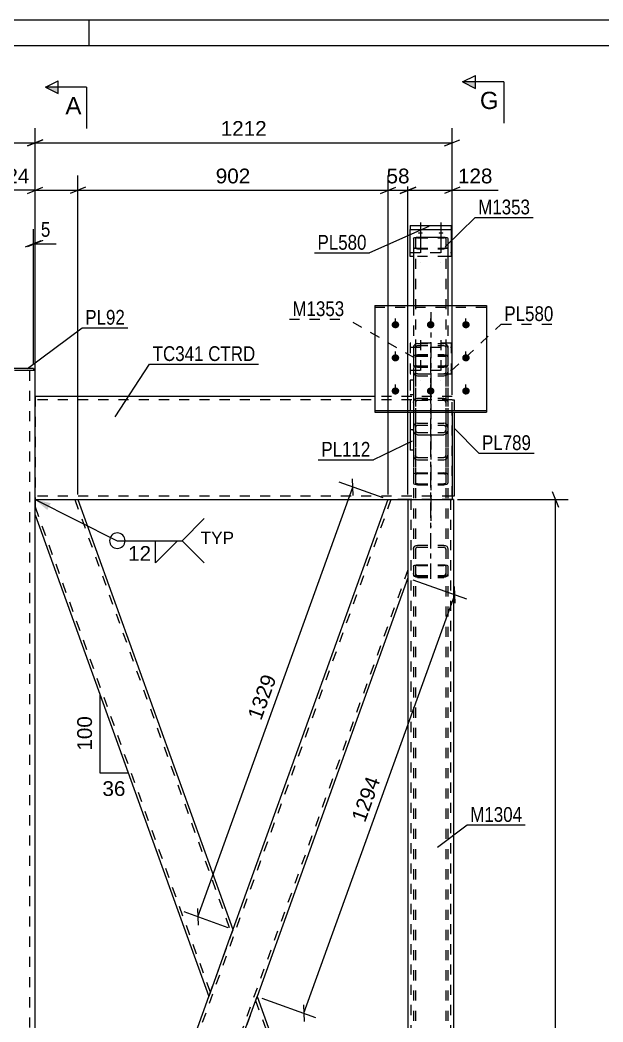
# Model space of a CAD drawing. Header units: millimetres. Extents: x -184 to 657, y -238 to 356.
# Drawn here: x 13.8 to 126.7, y 161.5 to 355.8 of the extents above; entities that cross this region are included whole.
import ezdxf

# ---------------------------------------------------------------- set-up
doc = ezdxf.new("R2010")
doc.units = ezdxf.units.MM
doc.linetypes.add('DXK_LINE_DOT2', pattern=[3.9198, 1.9599, -1.9599])
doc.linetypes.add('DXK_LINE_DOT3', pattern=[5.9187, 2.979, -0.9799, 0.9799, -0.9799])
doc.styles.add('Arial', font='ARIAL.TTF', dxfattribs={"height": 0.2})
doc.styles.add('Arial Narrow', font='ARIALN.TTF', dxfattribs={"height": 0.2})

# ---------------------------------------------------------------- blocks, each defined once
blk = doc.blocks.new('Unknown-284935071-1134')
at = {"color": 5, "linetype": 'Continuous'}
for p, q in [((657.12, 355.82), (-183.88, 355.82)), ((27.12, 350.82), (27.12, 355.82)), ((652.12, 350.82), (-178.88, 350.82))]:
    blk.add_line(p, q, dxfattribs=at)
blk = doc.blocks.new('Part-284935071-3625 - 3533')
at = {"color": 2, "linetype": 'Continuous'}
for p, q in [((82.5, 282.81), (16.67, 282.81)), ((97.5, 279.76), (97.5, 262.81)), ((16.67, 262.81), (97.5, 262.81))]:
    blk.add_line(p, q, dxfattribs=at)
at = {"color": 7, "linetype": 'DXK_LINE_DOT2'}
for p, q in [((16.67, 282.81), (16.67, 262.81)), ((97.5, 282.15), (16.67, 282.15)), ((97.5, 282.81), (82.5, 282.81)), ((97.5, 279.76), (97.5, 282.81)), ((97.5, 263.48), (16.67, 263.48)), ((97.5, 263.48), (97.5, 263.53))]:
    blk.add_line(p, q, dxfattribs=at)
blk = doc.blocks.new('Bolt-284935071-3690 - 3533')
at = {"linetype": 'Continuous'}
for points in [[(91.33, 314.69), (91.43, 314.68), (91.52, 314.67), (91.61, 314.66), (91.68, 314.63), (91.74, 314.61), (91.78, 314.58), (91.8, 314.54), (91.8, 314.51), (91.78, 314.48), (91.74, 314.45), (91.68, 314.42), (91.61, 314.4), (91.52, 314.38), (91.43, 314.37), (91.33, 314.37), (91.23, 314.37), (91.14, 314.38), (91.06, 314.4), (90.98, 314.42), (90.93, 314.45), (90.89, 314.48), (90.87, 314.51), (90.87, 314.54), (90.89, 314.58), (90.93, 314.61), (90.98, 314.63), (91.06, 314.66), (91.14, 314.67), (91.23, 314.68)], [(95.33, 314.69), (95.43, 314.68), (95.52, 314.67), (95.61, 314.66), (95.68, 314.63), (95.74, 314.61), (95.78, 314.58), (95.8, 314.54), (95.8, 314.51), (95.78, 314.48), (95.74, 314.45), (95.68, 314.42), (95.61, 314.4), (95.52, 314.38), (95.43, 314.37), (95.33, 314.37), (95.23, 314.37), (95.14, 314.38), (95.06, 314.4), (94.98, 314.42), (94.93, 314.45), (94.89, 314.48), (94.87, 314.51), (94.87, 314.54), (94.89, 314.58), (94.93, 314.61), (94.98, 314.63), (95.06, 314.66), (95.14, 314.67), (95.23, 314.68)]]:
    blk.add_hatch(color=1, dxfattribs=at).paths.add_polyline_path(points)
at = {"color": 1, "linetype": 'Continuous'}
for p, q in [((91.33, 316.53), (91.33, 312.58)), ((95.33, 316.53), (95.33, 312.58))]:
    blk.add_line(p, q, dxfattribs=at)
at = {"color": 1, "linetype": 'DXK_LINE_DOT2'}
for p, q in [((91.33, 312.65), (91.33, 308.71)), ((95.33, 312.65), (95.33, 308.71))]:
    blk.add_line(p, q, dxfattribs=at)
blk = doc.blocks.new('Part-284935071-3636 - 3533')
at = {"color": 7, "linetype": 'DXK_LINE_DOT2'}
for p, q in [((97.5, 263.48), (97.5, 282.15)), ((97.5, 282.15), (97.9, 282.15)), ((97.9, 282.15), (97.9, 279.76))]:
    blk.add_line(p, q, dxfattribs=at)
at = {"color": 2, "linetype": 'Continuous'}
for p, q in [((97.9, 279.76), (97.9, 263.48)), ((97.9, 263.48), (97.5, 263.48))]:
    blk.add_line(p, q, dxfattribs=at)
blk = doc.blocks.new('Part-284935071-3661 - 3533')
at = {"color": 2, "linetype": 'Continuous'}
for p, q in [((-16.33, 288.23), (-12.67, 288.23)), ((-16.33, 288.23), (-16.33, 287.83)), ((-16.33, 287.83), (-15.61, 287.83)), ((16.33, 288.23), (12.67, 288.23)), ((16.33, 287.83), (15.61, 287.83)), ((16.33, 288.23), (16.33, 287.83))]:
    blk.add_line(p, q, dxfattribs=at)
at = {"color": 7, "linetype": 'DXK_LINE_DOT2'}
for p, q in [((15.61, 287.83), (-15.61, 287.83)), ((12.67, 288.23), (-12.67, 288.23))]:
    blk.add_line(p, q, dxfattribs=at)
blk = doc.blocks.new('Part-284935071-3662 - 3533')
at = {"color": 7, "linetype": 'DXK_LINE_DOT2'}
for p, q in [((90.06, 277.13), (90, 276.8)), ((90, 276.8), (90, 248.47)), ((90.4, 276.8), (90.43, 276.96)), ((90.4, 276.8), (90.4, 248.47)), ((90.43, 276.96), (90.52, 277.1)), ((90.8, 277.65), (90.49, 277.59)), ((90.52, 277.1), (90.65, 277.19)), ((90.65, 277.19), (90.8, 277.23)), ((90.8, 277.65), (95.86, 277.65)), ((90.8, 277.23), (95.86, 277.23)), ((96.17, 277.59), (95.86, 277.65)), ((95.86, 277.23), (96.02, 277.19)), ((96.02, 277.19), (96.15, 277.1)), ((96.15, 277.1), (96.23, 276.96)), ((96.23, 276.96), (96.26, 276.8)), ((96.26, 276.8), (96.26, 248.47)), ((96.66, 276.8), (96.6, 277.13)), ((96.66, 276.8), (96.66, 248.47)), ((90, 271.41), (90.06, 271.08)), ((90.43, 271.25), (90.4, 271.41)), ((90.52, 271.11), (90.43, 271.25)), ((90.49, 270.62), (90.8, 270.56)), ((90.65, 271.01), (90.52, 271.11)), ((90.8, 270.98), (90.65, 271.01)), ((90.8, 270.98), (95.86, 270.98)), ((90.8, 270.56), (95.86, 270.56)), ((96.02, 271.01), (95.86, 270.98)), ((95.86, 270.56), (96.17, 270.62)), ((96.15, 271.11), (96.02, 271.01)), ((96.23, 271.25), (96.15, 271.11)), ((96.26, 271.41), (96.23, 271.25)), ((96.6, 271.08), (96.66, 271.41)), ((90, 253.23), (90.06, 253.52)), ((90.06, 253.52), (90.23, 253.76)), ((90.23, 253.76), (90.49, 253.93)), ((90.43, 253.38), (90.4, 253.23)), ((90.52, 253.5), (90.43, 253.38)), ((90.49, 253.93), (90.8, 253.98)), ((90.65, 253.58), (90.52, 253.5)), ((90.8, 253.61), (90.65, 253.58)), ((90.8, 253.98), (95.86, 253.98)), ((90.8, 253.61), (95.86, 253.61)), ((95.86, 253.98), (96.17, 253.93)), ((96.02, 253.58), (95.86, 253.61)), ((96.15, 253.5), (96.02, 253.58)), ((96.23, 253.38), (96.15, 253.5)), ((96.17, 253.93), (96.43, 253.76)), ((96.26, 253.23), (96.23, 253.38)), ((96.43, 253.76), (96.6, 253.52)), ((96.6, 253.52), (96.66, 253.23)), ((90.06, 248.18), (90, 248.47)), ((90.23, 247.94), (90.06, 248.18)), ((90.49, 247.78), (90.23, 247.94)), ((90.4, 248.47), (90.43, 248.33)), ((90.43, 248.33), (90.52, 248.21)), ((90.8, 247.72), (90.49, 247.78)), ((90.52, 248.21), (90.65, 248.12)), ((90.65, 248.12), (90.8, 248.1)), ((90.8, 248.1), (95.86, 248.1)), ((90.8, 247.72), (95.86, 247.72)), ((95.86, 248.1), (96.02, 248.12)), ((96.17, 247.78), (95.86, 247.72)), ((96.02, 248.12), (96.15, 248.21)), ((96.15, 248.21), (96.23, 248.33)), ((96.43, 247.94), (96.17, 247.78)), ((96.23, 248.33), (96.26, 248.47)), ((96.6, 248.18), (96.43, 247.94)), ((96.66, 248.47), (96.6, 248.18))]:
    blk.add_line(p, q, dxfattribs=at)
at = {"color": 7, "linetype": 'DXK_LINE_DOT3'}
blk.add_line((93.33, 247.43), (93.33, 277.52), dxfattribs=at)
at = {"color": 7, "linetype": 'DXK_LINE_DOT2'}
for centre, start, end in [((90.83, 276.83), 114.32, 159.2417), ((95.83, 276.83), 20.7583, 65.68), ((90.83, 271.38), 200.7583, 245.68), ((95.83, 271.38), 294.32, 339.2417)]:
    blk.add_arc(centre, 0.827, start, end, dxfattribs=at)
blk = doc.blocks.new('Bolt-284935071-3687 - 3533')
at = {"linetype": 'Continuous'}
for points in [[(86.5, 296.04), (86.35, 296.06), (86.2, 296.1), (86.07, 296.17), (85.95, 296.27), (85.86, 296.39), (85.8, 296.52), (85.77, 296.66), (85.77, 296.8), (85.8, 296.94), (85.86, 297.08), (85.95, 297.19), (86.07, 297.29), (86.2, 297.36), (86.35, 297.4), (86.5, 297.42), (86.65, 297.4), (86.8, 297.36), (86.93, 297.29), (87.04, 297.19), (87.13, 297.08), (87.2, 296.94), (87.23, 296.8), (87.23, 296.66), (87.2, 296.52), (87.13, 296.39), (87.04, 296.27), (86.93, 296.17), (86.8, 296.1), (86.65, 296.06)], [(93.33, 296.04), (93.18, 296.06), (93.03, 296.1), (92.9, 296.17), (92.79, 296.27), (92.7, 296.39), (92.63, 296.52), (92.6, 296.66), (92.6, 296.8), (92.63, 296.94), (92.7, 297.08), (92.79, 297.19), (92.9, 297.29), (93.03, 297.36), (93.18, 297.4), (93.33, 297.42), (93.48, 297.4), (93.63, 297.36), (93.76, 297.29), (93.88, 297.19), (93.97, 297.08), (94.03, 296.94), (94.06, 296.8), (94.06, 296.66), (94.03, 296.52), (93.97, 296.39), (93.88, 296.27), (93.76, 296.17), (93.63, 296.1), (93.48, 296.06)], [(100.16, 296.04), (100.01, 296.06), (99.87, 296.1), (99.73, 296.17), (99.62, 296.27), (99.53, 296.39), (99.47, 296.52), (99.44, 296.66), (99.44, 296.8), (99.47, 296.94), (99.53, 297.08), (99.62, 297.19), (99.73, 297.29), (99.87, 297.36), (100.01, 297.4), (100.16, 297.42), (100.32, 297.4), (100.46, 297.36), (100.6, 297.29), (100.71, 297.19), (100.8, 297.08), (100.86, 296.94), (100.89, 296.8), (100.89, 296.66), (100.86, 296.52), (100.8, 296.39), (100.71, 296.27), (100.6, 296.17), (100.46, 296.1), (100.32, 296.06)], [(86.5, 289.62), (86.35, 289.64), (86.2, 289.68), (86.07, 289.75), (85.95, 289.85), (85.86, 289.96), (85.8, 290.1), (85.77, 290.24), (85.77, 290.38), (85.8, 290.52), (85.86, 290.65), (85.95, 290.77), (86.07, 290.87), (86.2, 290.94), (86.35, 290.98), (86.5, 291), (86.65, 290.98), (86.8, 290.94), (86.93, 290.87), (87.04, 290.77), (87.13, 290.65), (87.2, 290.52), (87.23, 290.38), (87.23, 290.24), (87.2, 290.1), (87.13, 289.96), (87.04, 289.85), (86.93, 289.75), (86.8, 289.68), (86.65, 289.64)], [(100.16, 289.62), (100.01, 289.64), (99.87, 289.68), (99.73, 289.75), (99.62, 289.85), (99.53, 289.96), (99.47, 290.1), (99.44, 290.24), (99.44, 290.38), (99.47, 290.52), (99.53, 290.65), (99.62, 290.77), (99.73, 290.87), (99.87, 290.94), (100.01, 290.98), (100.16, 291), (100.32, 290.98), (100.46, 290.94), (100.6, 290.87), (100.71, 290.77), (100.8, 290.65), (100.86, 290.52), (100.89, 290.38), (100.89, 290.24), (100.86, 290.1), (100.8, 289.96), (100.71, 289.85), (100.6, 289.75), (100.46, 289.68), (100.32, 289.64)], [(86.5, 283.2), (86.35, 283.21), (86.2, 283.26), (86.07, 283.33), (85.95, 283.43), (85.86, 283.54), (85.8, 283.68), (85.77, 283.82), (85.77, 283.96), (85.8, 284.1), (85.86, 284.23), (85.95, 284.35), (86.07, 284.45), (86.2, 284.52), (86.35, 284.56), (86.5, 284.58), (86.65, 284.56), (86.8, 284.52), (86.93, 284.45), (87.04, 284.35), (87.13, 284.23), (87.2, 284.1), (87.23, 283.96), (87.23, 283.82), (87.2, 283.68), (87.13, 283.54), (87.04, 283.43), (86.93, 283.33), (86.8, 283.26), (86.65, 283.21)], [(93.33, 283.2), (93.18, 283.21), (93.03, 283.26), (92.9, 283.33), (92.79, 283.43), (92.7, 283.54), (92.63, 283.68), (92.6, 283.82), (92.6, 283.96), (92.63, 284.1), (92.7, 284.23), (92.79, 284.35), (92.9, 284.45), (93.03, 284.52), (93.18, 284.56), (93.33, 284.58), (93.48, 284.56), (93.63, 284.52), (93.76, 284.45), (93.88, 284.35), (93.97, 284.23), (94.03, 284.1), (94.06, 283.96), (94.06, 283.82), (94.03, 283.68), (93.97, 283.54), (93.88, 283.43), (93.76, 283.33), (93.63, 283.26), (93.48, 283.21)], [(100.16, 283.2), (100.01, 283.21), (99.87, 283.26), (99.73, 283.33), (99.62, 283.43), (99.53, 283.54), (99.47, 283.68), (99.44, 283.82), (99.44, 283.96), (99.47, 284.1), (99.53, 284.23), (99.62, 284.35), (99.73, 284.45), (99.87, 284.52), (100.01, 284.56), (100.16, 284.58), (100.32, 284.56), (100.46, 284.52), (100.6, 284.45), (100.71, 284.35), (100.8, 284.23), (100.86, 284.1), (100.89, 283.96), (100.89, 283.82), (100.86, 283.68), (100.8, 283.54), (100.71, 283.43), (100.6, 283.33), (100.46, 283.26), (100.32, 283.21)]]:
    blk.add_hatch(color=1, dxfattribs=at).paths.add_polyline_path(points)
at = {"color": 1, "linetype": 'Continuous'}
for p, q in [((86.5, 296.07), (86.5, 297.96)), ((93.33, 296.07), (93.33, 297.96)), ((100.16, 296.07), (100.16, 297.96)), ((86.5, 289.65), (86.5, 291.54)), ((100.16, 289.65), (100.16, 291.54)), ((86.5, 283.23), (86.5, 285.12)), ((93.33, 283.23), (93.33, 285.12)), ((100.16, 283.23), (100.16, 285.12))]:
    blk.add_line(p, q, dxfattribs=at)
blk = doc.blocks.new('Part-284935071-3696 - 3533')
at = {"color": 2, "linetype": 'Continuous'}
for p, q in [((15.61, 287.83), (12.67, 287.83)), ((16.67, 287.83), (16.33, 287.83)), ((16.67, 26.1), (16.67, 287.83))]:
    blk.add_line(p, q, dxfattribs=at)
at = {"color": 7, "linetype": 'DXK_LINE_DOT2'}
for p, q in [((16.33, 287.83), (15.35, 287.83)), ((15.6, 287.83), (15.6, 26.1))]:
    blk.add_line(p, q, dxfattribs=at)
blk = doc.blocks.new('Part-284935071-5508 - 3533')
at = {"color": 2, "linetype": 'Continuous'}
for p, q in [((55, 153.5), (59.68, 166.48)), ((59.68, 166.48), (88.93, 85.33)), ((55, 153.5), (83.35, 74.85)), ((88.93, 85.33), (88.93, 82.18)), ((88.93, 82.18), (88.93, 74.85))]:
    blk.add_line(p, q, dxfattribs=at)
at = {"color": 7, "linetype": 'DXK_LINE_DOT2'}
for p, q in [((59.39, 165.69), (88.93, 83.75)), ((55.28, 154.29), (55.3, 154.35)), ((55.28, 154.29), (85.62, 70.15)), ((88.93, 85.09), (88.93, 82.18)), ((83.35, 74.85), (85.05, 70.15)), ((88.93, 74.85), (88.93, 70.15)), ((88.93, 70.15), (85.05, 70.15))]:
    blk.add_line(p, q, dxfattribs=at)
blk = doc.blocks.new('Part-284935071-3726 - 3533')
at = {"color": 7, "linetype": 'DXK_LINE_DOT2'}
for p, q in [((85.62, 262.81), (16.67, 71.55)), ((88.93, 262.81), (85.05, 262.81)), ((88.93, 249.21), (24.38, 70.15)), ((55, 179.45), (50.32, 166.48)), ((59.68, 166.48), (55, 153.5)), ((16.67, 70.15), (16.67, 73.12)), ((16.73, 70.15), (16.67, 70.15)), ((16.67, 70.15), (24.95, 70.15))]:
    blk.add_line(p, q, dxfattribs=at)
at = {"color": 2, "linetype": 'Continuous'}
for p, q in [((85.05, 262.81), (55, 179.45)), ((88.93, 262.81), (88.93, 247.63)), ((88.93, 247.63), (59.68, 166.48)), ((16.67, 73.12), (50.32, 166.48)), ((55, 153.5), (24.95, 70.15))]:
    blk.add_line(p, q, dxfattribs=at)
blk = doc.blocks.new('Part-284935071-3727 - 3533')
at = {"color": 7, "linetype": 'DXK_LINE_DOT2'}
for p, q in [((16.73, 262.81), (16.67, 262.81)), ((16.67, 262.81), (24.95, 262.81)), ((16.67, 262.81), (16.67, 259.84)), ((24.38, 262.81), (54.72, 178.67)), ((16.67, 261.41), (50.61, 167.27)), ((54.96, 179.33), (54.43, 177.88)), ((50.61, 167.27), (50.63, 167.33))]:
    blk.add_line(p, q, dxfattribs=at)
at = {"color": 2, "linetype": 'Continuous'}
for p, q in [((24.95, 262.81), (55, 179.45)), ((16.67, 259.84), (50.32, 166.48)), ((55, 179.45), (54.43, 177.88)), ((54.43, 177.88), (50.32, 166.48))]:
    blk.add_line(p, q, dxfattribs=at)
blk = doc.blocks.new('Part-284935071-3728 - 3533')
at = {"color": 7, "linetype": 'DXK_LINE_DOT2'}
for p, q in [((90.06, 292.61), (90, 292.33)), ((90, 292.33), (90, 276.26)), ((90.23, 292.86), (90.06, 292.61)), ((90.49, 293.02), (90.23, 292.86)), ((90.4, 292.33), (90.43, 292.47)), ((90.4, 292.33), (90.4, 276.26)), ((90.43, 292.47), (90.52, 292.59)), ((90.8, 293.08), (90.49, 293.02)), ((90.52, 292.59), (90.65, 292.67)), ((90.65, 292.67), (90.8, 292.7)), ((90.8, 293.08), (95.86, 293.08)), ((90.8, 292.7), (95.86, 292.7)), ((96.17, 293.02), (95.86, 293.08)), ((95.86, 292.7), (96.02, 292.67)), ((96.02, 292.67), (96.15, 292.59)), ((96.15, 292.59), (96.23, 292.47)), ((96.43, 292.86), (96.17, 293.02)), ((96.23, 292.47), (96.26, 292.33)), ((96.26, 292.33), (96.26, 276.26)), ((96.6, 292.61), (96.43, 292.86)), ((96.66, 292.33), (96.6, 292.61)), ((96.66, 292.33), (96.66, 279.76)), ((90, 287.56), (90.06, 287.28)), ((90.06, 287.28), (90.23, 287.03)), ((90.23, 287.03), (90.49, 286.87)), ((90.43, 287.42), (90.4, 287.56)), ((90.52, 287.3), (90.43, 287.42)), ((90.49, 286.87), (90.8, 286.81)), ((90.65, 287.22), (90.52, 287.3)), ((90.8, 287.19), (90.65, 287.22)), ((90.8, 287.19), (95.86, 287.19)), ((90.8, 286.81), (95.86, 286.81)), ((96.02, 287.22), (95.86, 287.19)), ((95.86, 286.81), (96.17, 286.87)), ((96.15, 287.3), (96.02, 287.22)), ((96.23, 287.42), (96.15, 287.3)), ((96.17, 286.87), (96.43, 287.03)), ((96.26, 287.56), (96.23, 287.42)), ((96.43, 287.03), (96.6, 287.28)), ((96.6, 287.28), (96.66, 287.56)), ((90, 281.65), (90.06, 281.98)), ((90.43, 281.82), (90.4, 281.65)), ((90.52, 281.96), (90.43, 281.82)), ((90.49, 282.44), (90.8, 282.51)), ((90.65, 282.05), (90.52, 281.96)), ((90.8, 282.08), (90.65, 282.05)), ((90.8, 282.51), (95.86, 282.51)), ((90.8, 282.08), (95.86, 282.08)), ((95.86, 282.51), (96.17, 282.44)), ((96.02, 282.05), (95.86, 282.08)), ((96.15, 281.96), (96.02, 282.05)), ((96.23, 281.82), (96.15, 281.96)), ((96.26, 281.65), (96.23, 281.82)), ((96.6, 281.98), (96.66, 281.65)), ((90.4, 276.26), (90.43, 276.1)), ((90.43, 276.1), (90.52, 275.96)), ((90.52, 275.96), (90.65, 275.87)), ((96.02, 275.87), (96.15, 275.96)), ((96.15, 275.96), (96.23, 276.1)), ((96.23, 276.1), (96.26, 276.26)), ((90.65, 275.87), (90.8, 275.84)), ((90.8, 275.84), (95.86, 275.84)), ((95.86, 275.84), (96.02, 275.87))]:
    blk.add_line(p, q, dxfattribs=at)
at = {"color": 7, "linetype": 'DXK_LINE_DOT3'}
blk.add_line((93.33, 275.54), (93.33, 293.36), dxfattribs=at)
at = {"color": 2, "linetype": 'Continuous'}
for p, q in [((96.66, 279.76), (96.66, 276.26)), ((90.06, 275.94), (90, 276.26)), ((96.66, 276.26), (96.6, 275.94)), ((90.8, 275.41), (90.49, 275.48)), ((90.8, 275.41), (95.86, 275.41)), ((96.17, 275.48), (95.86, 275.41))]:
    blk.add_line(p, q, dxfattribs=at)
at = {"color": 7, "linetype": 'DXK_LINE_DOT2'}
for centre, start, end in [((90.83, 281.69), 114.32, 159.2417), ((95.83, 281.69), 20.7583, 65.68)]:
    blk.add_arc(centre, 0.827, start, end, dxfattribs=at)
at = {"color": 2, "linetype": 'Continuous'}
for centre, start, end in [((90.83, 276.23), 200.7583, 245.68), ((95.83, 276.23), 294.32, 339.2417)]:
    blk.add_arc(centre, 0.827, start, end, dxfattribs=at)
blk = doc.blocks.new('Part-284935071-3730 - 3533')
at = {"color": 2, "linetype": 'Continuous'}
for p, q in [((82.5, 300.49), (104.16, 300.49)), ((82.5, 300.49), (82.5, 279.76)), ((104.16, 300.49), (104.16, 279.76)), ((82.5, 280.13), (104.16, 280.13)), ((82.5, 279.76), (104.16, 279.76))]:
    blk.add_line(p, q, dxfattribs=at)
at = {"color": 7, "linetype": 'DXK_LINE_DOT2'}
blk.add_line((82.5, 300.12), (104.16, 300.12), dxfattribs=at)
blk = doc.blocks.new('Part-284935071-3736 - 3533')
at = {"color": 7, "linetype": 'DXK_LINE_DOT2'}
for p, q in [((90, 285.96), (89.33, 285.96)), ((89.33, 285.96), (89.33, 279.76)), ((90, 285.96), (90, 279.76)), ((89.33, 283.21), (90, 283.21))]:
    blk.add_line(p, q, dxfattribs=at)
at = {"color": 2, "linetype": 'Continuous'}
for p, q in [((89.33, 279.76), (89.33, 272.43)), ((90, 279.76), (90, 272.43)), ((89.33, 276.44), (90, 276.44)), ((90, 272.43), (89.33, 272.43))]:
    blk.add_line(p, q, dxfattribs=at)
blk = doc.blocks.new('Part-284935071-3751 - 3533')
at = {"color": 2, "linetype": 'Continuous'}
for p, q in [((90, 313.45), (90.06, 313.56)), ((90, 313.45), (90, 300.49)), ((90.06, 313.56), (90.23, 313.65)), ((90.23, 313.65), (90.49, 313.71)), ((90.49, 313.71), (90.8, 313.73)), ((90.8, 313.73), (95.86, 313.73)), ((95.86, 313.73), (96.17, 313.71)), ((96.17, 313.71), (96.43, 313.65)), ((96.43, 313.65), (96.6, 313.56)), ((96.6, 313.56), (96.66, 313.45)), ((96.66, 313.45), (96.66, 300.49))]:
    blk.add_line(p, q, dxfattribs=at)
at = {"color": 7, "linetype": 'DXK_LINE_DOT2'}
for p, q in [((90.43, 313.51), (90.4, 313.45)), ((90.4, 313.45), (90.4, 288.79)), ((90.52, 313.55), (90.43, 313.51)), ((90.65, 313.58), (90.52, 313.55)), ((90.8, 313.59), (90.65, 313.58)), ((90.8, 313.59), (95.86, 313.59)), ((96.02, 313.58), (95.86, 313.59)), ((96.15, 313.55), (96.02, 313.58)), ((96.23, 313.51), (96.15, 313.55)), ((96.26, 313.45), (96.23, 313.51)), ((96.26, 313.45), (96.26, 288.79)), ((90.06, 311.62), (90, 311.72)), ((90.23, 311.53), (90.06, 311.62)), ((90.49, 311.47), (90.23, 311.53)), ((90.4, 311.72), (90.43, 311.67)), ((90.43, 311.67), (90.52, 311.62)), ((90.8, 311.45), (90.49, 311.47)), ((90.52, 311.62), (90.65, 311.6)), ((90.65, 311.6), (90.8, 311.58)), ((90.8, 311.58), (95.86, 311.58)), ((90.8, 311.45), (95.86, 311.45)), ((95.86, 311.58), (96.02, 311.6)), ((96.17, 311.47), (95.86, 311.45)), ((96.02, 311.6), (96.15, 311.62)), ((96.15, 311.62), (96.17, 311.64)), ((96.17, 311.64), (96.23, 311.67)), ((96.43, 311.53), (96.17, 311.47)), ((96.23, 311.67), (96.26, 311.72)), ((96.6, 311.62), (96.43, 311.53)), ((96.66, 311.72), (96.6, 311.62)), ((90, 300.49), (90, 288.79)), ((96.66, 300.49), (96.66, 288.79)), ((90.06, 290.63), (90, 290.52)), ((90.23, 290.71), (90.06, 290.63)), ((90.49, 290.77), (90.23, 290.71)), ((90.4, 290.52), (90.43, 290.57)), ((90.43, 290.57), (90.52, 290.62)), ((90.8, 290.79), (90.49, 290.77)), ((90.52, 290.62), (90.65, 290.65)), ((90.65, 290.65), (90.8, 290.66)), ((90.8, 290.79), (95.86, 290.79)), ((90.8, 290.66), (95.86, 290.66)), ((96.17, 290.77), (95.86, 290.79)), ((95.86, 290.66), (96.02, 290.65)), ((96.02, 290.65), (96.15, 290.62)), ((96.15, 290.62), (96.23, 290.57)), ((96.43, 290.71), (96.17, 290.77)), ((96.23, 290.57), (96.26, 290.52)), ((96.6, 290.63), (96.43, 290.71)), ((96.66, 290.52), (96.6, 290.63)), ((90, 288.79), (90.06, 288.68)), ((90.06, 288.68), (90.23, 288.59)), ((90.23, 288.59), (90.49, 288.54)), ((90.43, 288.74), (90.4, 288.79)), ((90.52, 288.69), (90.43, 288.74)), ((90.49, 288.54), (90.8, 288.51)), ((90.65, 288.66), (90.52, 288.69)), ((90.8, 288.65), (90.65, 288.66)), ((90.8, 288.65), (95.86, 288.65)), ((90.8, 288.51), (95.86, 288.51)), ((96.02, 288.66), (95.86, 288.65)), ((95.86, 288.51), (96.17, 288.54)), ((96.15, 288.69), (96.02, 288.66)), ((96.23, 288.74), (96.15, 288.69)), ((96.17, 288.54), (96.43, 288.59)), ((96.26, 288.79), (96.23, 288.74)), ((96.43, 288.59), (96.6, 288.68)), ((96.6, 288.68), (96.66, 288.79))]:
    blk.add_line(p, q, dxfattribs=at)
blk = doc.blocks.new('Part-284935071-3756 - 3533')
at = {"color": 2, "linetype": 'Continuous'}
for p, q in [((89.33, 315.96), (89.33, 315.21)), ((89.33, 315.96), (97.33, 315.96)), ((89.33, 309.97), (89.33, 315.21)), ((89.33, 315.21), (97.33, 315.21)), ((97.33, 315.96), (97.33, 309.97)), ((90, 309.97), (89.33, 309.97)), ((97.33, 309.97), (96.66, 309.97))]:
    blk.add_line(p, q, dxfattribs=at)
at = {"color": 7, "linetype": 'DXK_LINE_DOT2'}
for p, q in [((89.33, 310.72), (97.33, 310.72)), ((96.66, 309.97), (90, 309.97))]:
    blk.add_line(p, q, dxfattribs=at)
blk = doc.blocks.new('Part-284935071-3766 - 3533')
at = {"color": 7, "linetype": 'DXK_LINE_DOT2'}
for p, q in [((89.33, 293.16), (89.33, 287.16)), ((97.33, 293.16), (89.33, 293.16)), ((89.33, 292.41), (97.33, 292.41)), ((97.33, 293.16), (97.33, 287.16)), ((89.33, 287.92), (97.33, 287.92)), ((97.33, 287.16), (89.33, 287.16))]:
    blk.add_line(p, q, dxfattribs=at)
blk = doc.blocks.new('Bolt-284935071-3768 - 3533')
at = {"color": 1, "linetype": 'DXK_LINE_DOT2'}
for p, q in [((91.33, 293.73), (91.33, 289.78)), ((95.33, 293.73), (95.33, 289.78)), ((91.33, 289.85), (91.33, 285.91)), ((95.33, 289.85), (95.33, 285.91))]:
    blk.add_line(p, q, dxfattribs=at)
blk = doc.blocks.new('Part-284935071-5507 - 3533')
at = {"color": 7, "linetype": 'DXK_LINE_DOT2'}
for p, q in [((88.93, 262.81), (88.93, 247.63)), ((97.5, 262.81), (88.93, 262.81)), ((89.47, 262.81), (89.47, 70.15)), ((97.2, 262.81), (97.2, 70.15)), ((88.93, 85.33), (88.93, 70.15)), ((97.73, 74.85), (97.73, 70.15)), ((97.73, 70.15), (88.93, 70.15))]:
    blk.add_line(p, q, dxfattribs=at)
at = {"color": 2, "linetype": 'Continuous'}
for p, q in [((97.73, 262.81), (97.5, 262.81)), ((97.73, 262.81), (97.73, 74.85)), ((88.93, 247.63), (88.93, 85.33))]:
    blk.add_line(p, q, dxfattribs=at)
blk = doc.blocks.new('Part-284935071-5509 - 3533')
at = {"color": 7, "linetype": 'DXK_LINE_DOT2'}
for p, q in [((90, 249.93), (90.06, 250.03)), ((90, 249.93), (90, 64.96)), ((90.06, 250.03), (90.23, 250.12)), ((90.23, 250.12), (90.49, 250.18)), ((90.43, 249.98), (90.4, 249.93)), ((90.4, 249.93), (90.4, 64.96)), ((90.52, 250.02), (90.43, 249.98)), ((90.49, 250.18), (90.8, 250.2)), ((90.65, 250.05), (90.52, 250.02)), ((90.8, 250.06), (90.65, 250.05)), ((90.8, 250.2), (95.86, 250.2)), ((90.8, 250.06), (95.86, 250.06)), ((95.86, 250.2), (96.17, 250.18)), ((96.02, 250.05), (95.86, 250.06)), ((96.15, 250.02), (96.02, 250.05)), ((96.23, 249.98), (96.15, 250.02)), ((96.17, 250.18), (96.43, 250.12)), ((96.26, 249.93), (96.23, 249.98)), ((96.26, 249.93), (96.26, 64.96)), ((96.43, 250.12), (96.6, 250.03)), ((96.6, 250.03), (96.66, 249.93)), ((96.66, 249.93), (96.66, 64.96)), ((90.06, 248.09), (90, 248.19)), ((90.23, 248), (90.06, 248.09)), ((90.49, 247.94), (90.23, 248)), ((90.4, 248.19), (90.43, 248.14)), ((90.43, 248.14), (90.52, 248.1)), ((90.8, 247.92), (90.49, 247.94)), ((90.52, 248.1), (90.65, 248.07)), ((90.65, 248.07), (90.8, 248.06)), ((90.8, 248.06), (95.86, 248.06)), ((90.8, 247.92), (95.86, 247.92)), ((95.86, 248.06), (96.02, 248.07)), ((96.17, 247.94), (95.86, 247.92)), ((96.02, 248.07), (96.15, 248.1)), ((96.15, 248.1), (96.23, 248.14)), ((96.43, 248), (96.17, 247.94)), ((96.23, 248.14), (96.26, 248.19)), ((96.6, 248.09), (96.43, 248)), ((96.66, 248.19), (96.6, 248.09)), ((90.8, 76.66), (90.49, 76.47)), ((90.8, 76.66), (95.86, 76.66)), ((96.17, 76.47), (95.86, 76.66)), ((90.04, 74.85), (90, 74.14)), ((90.06, 75.1), (90.04, 74.85)), ((90.4, 74.14), (90.43, 74.62)), ((90.65, 75.3), (90.8, 75.4)), ((90.8, 75.4), (95.86, 75.4)), ((95.86, 75.4), (96.02, 75.3)), ((96.23, 74.62), (96.26, 74.14)), ((96.66, 74.14), (96.6, 75.1)), ((90.4, 70.15), (90, 70.15)), ((96.66, 70.15), (96.26, 70.15)), ((90, 64.96), (90.06, 64)), ((90.43, 64.48), (90.4, 64.96)), ((96.26, 64.96), (96.23, 64.48)), ((96.6, 64), (96.66, 64.96)), ((90.49, 62.64), (90.8, 62.45)), ((90.8, 63.7), (90.65, 63.8)), ((90.8, 63.7), (95.86, 63.7)), ((90.8, 62.45), (95.86, 62.45)), ((96.02, 63.8), (95.86, 63.7)), ((95.86, 62.45), (96.17, 62.64))]:
    blk.add_line(p, q, dxfattribs=at)
for centre, radius, start, end in [((93.12, 74.88), 3.07, 148.9118, 175.8159), ((93.54, 74.88), 3.07, 4.1841, 31.0882), ((91.96, 74.51), 1.54, 148.9118, 175.8159), ((94.7, 74.51), 1.54, 4.1841, 31.0882), ((91.96, 64.59), 1.54, 184.1841, 211.0882), ((94.7, 64.59), 1.54, 328.9118, 355.8159), ((93.12, 64.22), 3.07, 184.1841, 211.0882), ((93.54, 64.22), 3.07, 328.9118, 355.8159)]:
    blk.add_arc(centre, radius, start, end, dxfattribs=at)
blk = doc.blocks.new('Part-284935071-5510 - 3533')
at = {"color": 7, "linetype": 'DXK_LINE_DOT3'}
blk.add_line((93.33, 299.18), (93.33, 257.46), dxfattribs=at)
at = {"color": 7, "linetype": 'DXK_LINE_DOT2'}
for p, q in [((90, 290.65), (90.06, 290.76)), ((90, 290.65), (90, 265.99)), ((90.06, 290.76), (90.23, 290.85)), ((90.23, 290.85), (90.49, 290.91)), ((90.43, 290.71), (90.4, 290.65)), ((90.4, 290.65), (90.4, 265.99)), ((90.52, 290.75), (90.43, 290.71)), ((90.49, 290.91), (90.8, 290.93)), ((90.65, 290.78), (90.52, 290.75)), ((90.8, 290.79), (90.65, 290.78)), ((90.8, 290.93), (95.86, 290.93)), ((90.8, 290.79), (95.86, 290.79)), ((95.86, 290.93), (96.17, 290.91)), ((96.02, 290.78), (95.86, 290.79)), ((96.15, 290.75), (96.02, 290.78)), ((96.23, 290.71), (96.15, 290.75)), ((96.17, 290.91), (96.43, 290.85)), ((96.26, 290.65), (96.23, 290.71)), ((96.26, 290.65), (96.26, 265.99)), ((96.43, 290.85), (96.6, 290.76)), ((96.6, 290.76), (96.66, 290.65)), ((96.66, 290.65), (96.66, 265.99)), ((90.06, 288.82), (90, 288.92)), ((90.23, 288.73), (90.06, 288.82)), ((90.49, 288.67), (90.23, 288.73)), ((90.4, 288.92), (90.43, 288.87)), ((90.43, 288.87), (90.52, 288.82)), ((90.8, 288.65), (90.49, 288.67)), ((90.52, 288.82), (90.65, 288.79)), ((90.65, 288.79), (90.8, 288.78)), ((90.8, 288.78), (95.86, 288.78)), ((90.8, 288.65), (95.86, 288.65)), ((95.86, 288.78), (96.02, 288.79)), ((96.17, 288.67), (95.86, 288.65)), ((96.02, 288.79), (96.15, 288.82)), ((96.15, 288.82), (96.23, 288.87)), ((96.43, 288.73), (96.17, 288.67)), ((96.23, 288.87), (96.26, 288.92)), ((96.6, 288.82), (96.43, 288.73)), ((96.66, 288.92), (96.6, 288.82)), ((90.06, 267.82), (90, 267.72)), ((90.23, 267.91), (90.06, 267.82)), ((90.49, 267.97), (90.23, 267.91)), ((90.4, 267.72), (90.43, 267.77)), ((90.43, 267.77), (90.52, 267.82)), ((90.8, 267.99), (90.49, 267.97)), ((90.52, 267.82), (90.65, 267.85)), ((90.65, 267.85), (90.8, 267.86)), ((90.8, 267.99), (95.86, 267.99)), ((90.8, 267.86), (95.86, 267.86)), ((96.17, 267.97), (95.86, 267.99)), ((95.86, 267.86), (96.02, 267.85)), ((96.02, 267.85), (96.15, 267.82)), ((96.15, 267.82), (96.23, 267.77)), ((96.43, 267.91), (96.17, 267.97)), ((96.23, 267.77), (96.26, 267.72)), ((96.6, 267.82), (96.43, 267.91)), ((96.66, 267.72), (96.6, 267.82)), ((90, 265.99), (90.06, 265.88)), ((90.06, 265.88), (90.23, 265.79)), ((90.23, 265.79), (90.49, 265.73)), ((90.43, 265.93), (90.4, 265.99)), ((90.52, 265.89), (90.43, 265.93)), ((90.49, 265.73), (90.8, 265.71)), ((90.65, 265.86), (90.52, 265.89)), ((90.8, 265.85), (90.65, 265.86)), ((90.8, 265.85), (95.86, 265.85)), ((90.8, 265.71), (95.86, 265.71)), ((96.02, 265.86), (95.86, 265.85)), ((95.86, 265.71), (96.17, 265.73)), ((96.15, 265.89), (96.02, 265.86)), ((96.23, 265.93), (96.15, 265.89)), ((96.17, 265.73), (96.43, 265.79)), ((96.26, 265.99), (96.23, 265.93)), ((96.43, 265.79), (96.6, 265.88)), ((96.6, 265.88), (96.66, 265.99))]:
    blk.add_line(p, q, dxfattribs=at)
blk = doc.blocks.new('StraightDimension-284935071-10287 - 3533')
at = {"color": 7, "linetype": 'Continuous'}
for p, q in [((88.93, 263.81), (88.93, 325.65)), ((97.5, 283.81), (97.5, 325.65)), ((87.43, 322.2), (90.43, 323.4)), ((88.93, 322.8), (97.5, 322.8)), ((99, 323.4), (96, 322.2))]:
    blk.add_line(p, q, dxfattribs=at)
at = {"color": 0}
blk.add_wipeout([(105.89, 323.55), (105.89, 327.75), (98.02, 327.75), (98.02, 323.55)], dxfattribs=at)
at = {"color": 7, "linetype": 'Continuous'}
blk.add_line((97.5, 322.8), (106.42, 322.8), dxfattribs=at)
blk.add_line((97.5, 322.8), (106.42, 322.8), dxfattribs=at)
at = {"color": 3, "style": 'Arial'}
blk.add_text('128', height=2.865, dxfattribs=at).set_placement((98.62, 324.15))
blk = doc.blocks.new('StraightDimension-284935071-3771 - 3533')
at = {"color": 7, "linetype": 'Continuous'}
for p, q in [((16.33, 289.23), (16.33, 315.29)), ((16.67, 288.83), (16.67, 315.29)), ((14.83, 311.84), (17.83, 313.04)), ((18.17, 313.04), (15.17, 311.84)), ((16.33, 312.44), (16.67, 312.44))]:
    blk.add_line(p, q, dxfattribs=at)
at = {"color": 0}
blk.add_wipeout([(20.22, 313.19), (20.22, 317.39), (17.19, 317.39), (17.19, 313.19)], dxfattribs=at)
at = {"color": 7, "linetype": 'Continuous'}
blk.add_line((16.67, 312.44), (20.74, 312.44), dxfattribs=at)
blk.add_line((16.67, 312.44), (20.74, 312.44), dxfattribs=at)
at = {"color": 3, "style": 'Arial Narrow'}
blk.add_text('5', height=2.86, dxfattribs=at).set_placement((17.79, 313.79))
blk = doc.blocks.new('StraightDimension-284935071-5923 - 3533')
at = {"color": 7, "linetype": 'Continuous'}
for p, q in [((16.67, 283.81), (16.67, 334.87)), ((97.5, 283.15), (97.5, 334.87)), ((18.17, 332.62), (15.17, 331.42)), ((96, 331.42), (99, 332.62)), ((16.67, 332.02), (97.5, 332.02))]:
    blk.add_line(p, q, dxfattribs=at)
at = {"color": 0}
blk.add_wipeout([(62.13, 332.77), (62.13, 336.97), (52.04, 336.97), (52.04, 332.77)], dxfattribs=at)
at = {"color": 3, "style": 'Arial'}
blk.add_text('1212', height=2.865, dxfattribs=at).set_placement((52.64, 333.37))
blk = doc.blocks.new('StraightDimension-284935071-5924 - 3533')
at = {"color": 7, "linetype": 'Continuous'}
for p, q in [((-16.67, 283.81), (-16.67, 334.87)), ((16.67, 283.81), (16.67, 334.87)), ((-15.17, 332.62), (-18.17, 331.42)), ((15.17, 331.42), (18.17, 332.62)), ((-16.67, 332.02), (16.67, 332.02))]:
    blk.add_line(p, q, dxfattribs=at)
at = {"color": 0}
blk.add_wipeout([(3.94, 332.77), (3.94, 336.97), (-3.94, 336.97), (-3.94, 332.77)], dxfattribs=at)
at = {"color": 3, "style": 'Arial'}
blk.add_text('500', height=2.865, dxfattribs=at).set_placement((-3.34, 333.37))
blk = doc.blocks.new('StraightDimension-284935071-10288 - 3533')
at = {"color": 7, "linetype": 'Continuous'}
for p, q in [((85.08, 263.81), (85.08, 325.65)), ((88.93, 263.81), (88.93, 325.65)), ((83.58, 322.2), (86.58, 323.4)), ((85.08, 322.8), (88.93, 322.8)), ((90.43, 323.4), (87.43, 322.2))]:
    blk.add_line(p, q, dxfattribs=at)
at = {"color": 0}
blk.add_wipeout([(89.83, 323.55), (89.83, 327.75), (84.18, 327.75), (84.18, 323.55)], dxfattribs=at)
at = {"color": 3, "style": 'Arial'}
blk.add_text('58', height=2.865, dxfattribs=at).set_placement((84.78, 324.15))
blk = doc.blocks.new('StraightDimension-284935071-10289 - 3533')
at = {"color": 7, "linetype": 'Continuous'}
for p, q in [((24.95, 263.81), (24.95, 325.65)), ((85.08, 263.81), (85.08, 325.65)), ((26.45, 323.4), (23.45, 322.2)), ((24.95, 322.8), (85.08, 322.8)), ((83.58, 322.2), (86.58, 323.4))]:
    blk.add_line(p, q, dxfattribs=at)
at = {"color": 0}
blk.add_wipeout([(58.95, 323.55), (58.95, 327.75), (51.08, 327.75), (51.08, 323.55)], dxfattribs=at)
at = {"color": 3, "style": 'Arial'}
blk.add_text('902', height=2.865, dxfattribs=at).set_placement((51.68, 324.15))
blk = doc.blocks.new('StraightDimension-284935071-10290 - 3533')
at = {"color": 7, "linetype": 'Continuous'}
for p, q in [((16.67, 283.81), (16.67, 325.65)), ((24.95, 263.81), (24.95, 325.65)), ((15.17, 322.2), (18.17, 323.4)), ((16.67, 322.8), (24.95, 322.8)), ((26.45, 323.4), (23.45, 322.2))]:
    blk.add_line(p, q, dxfattribs=at)
at = {"color": 0}
blk.add_wipeout([(16.14, 323.55), (16.14, 327.75), (8.27, 327.75), (8.27, 323.55)], dxfattribs=at)
at = {"color": 7, "linetype": 'Continuous'}
blk.add_line((16.67, 322.8), (7.75, 322.8), dxfattribs=at)
blk.add_line((16.67, 322.8), (7.75, 322.8), dxfattribs=at)
at = {"color": 3, "style": 'Arial'}
blk.add_text('124', height=2.865, dxfattribs=at).set_placement((8.87, 324.15))
blk = doc.blocks.new('StraightDimension-284935071-10358 - 3533')
at = {"color": 7, "linetype": 'Continuous'}
for p, q in [((84.11, 263.15), (75.58, 266.22)), ((78.32, 263.64), (78.21, 266.87)), ((48.22, 181.9), (78.27, 265.26)), ((54.06, 179.79), (45.53, 182.87)), ((48.16, 183.51), (48.27, 180.28))]:
    blk.add_line(p, q, dxfattribs=at)
at = {"color": 0}
blk.add_wipeout([(64.25, 228.58), (60.3, 230.01), (56.87, 220.51), (60.82, 219.08)], dxfattribs=at)
at = {"color": 3, "style": 'Arial'}
blk.add_text('1329', height=2.865, rotation=70.1759, dxfattribs=at).set_placement((60.46, 219.85))
blk = doc.blocks.new('StraightDimension-284935071-10379 - 3533')
at = {"color": 7, "linetype": 'Continuous'}
for p, q in [((89.87, 247.29), (100.26, 243.55)), ((98.06, 242.75), (97.94, 245.98)), ((68.74, 163.21), (98, 244.36)), ((60.62, 166.14), (71, 162.4)), ((68.69, 164.82), (68.8, 161.6))]:
    blk.add_line(p, q, dxfattribs=at)
at = {"color": 0}
blk.add_wipeout([(84.38, 208.79), (80.43, 210.21), (77, 200.72), (80.95, 199.29)], dxfattribs=at)
at = {"color": 3, "style": 'Arial'}
blk.add_text('1294', height=2.865, rotation=70.1759, dxfattribs=at).set_placement((80.59, 200.06))
blk = doc.blocks.new('AngleDimension-284935071-10402 - 3533')
at = {"color": 7, "linetype": 'Continuous'}
for p, q in [((29.19, 225.09), (34.69, 209.85)), ((29.19, 225.09), (29.19, 209.85)), ((29.19, 209.85), (34.69, 209.85)), ((34.69, 209.85), (34.69, 209.85))]:
    blk.add_line(p, q, dxfattribs=at)
at = {"color": 0}
for points in [[(28.29, 221.41), (24.09, 221.41), (24.09, 213.54), (28.29, 213.54)], [(34.76, 204.75), (34.76, 208.95), (29.12, 208.95), (29.12, 204.75)]]:
    blk.add_wipeout(points, dxfattribs=at)
at = {"color": 3, "style": 'Arial'}
blk.add_text('100', height=2.865, rotation=90.0002, dxfattribs=at).set_placement((27.69, 214.14))
blk.add_text('36', height=2.865, dxfattribs=at).set_placement((29.72, 205.35))
blk = doc.blocks.new('StraightDimension-284935071-10492 - 3533')
at = {"color": 7, "linetype": 'Continuous'}
for p, q in [((118.15, 261.31), (116.95, 264.31)), ((98.5, 262.81), (119.95, 262.81)), ((117.55, 50.15), (117.55, 262.81))]:
    blk.add_line(p, q, dxfattribs=at)
at = {"color": 0}
blk.add_wipeout([(116.8, 161.53), (112.6, 161.53), (112.6, 151.43), (116.8, 151.43)], dxfattribs=at)
blk = doc.blocks.new('Mark-284935071-3621 - 3533')
at = {"color": 0}
blk.add_wipeout([(49.32, 289.7), (49.32, 292.7), (39.45, 292.7), (39.45, 289.7)], dxfattribs=at)
blk.add_wipeout([(49.32, 289.7), (49.32, 292.7), (39.45, 292.7), (39.45, 289.7)], dxfattribs=at)
at = {"color": 30, "linetype": 'Continuous'}
blk.add_line((32.2, 278.87), (38.85, 289.1), dxfattribs=at)
at = {"color": 3, "style": 'Arial Narrow'}
blk.add_text('TC341', height=2.863, dxfattribs=at).set_placement((39.45, 289.7))
at = {"color": 0}
blk.add_wipeout([(59.34, 289.7), (59.34, 292.7), (50.22, 292.7), (50.22, 289.7)], dxfattribs=at)
blk.add_wipeout([(59.34, 289.7), (59.34, 292.7), (50.22, 292.7), (50.22, 289.7)], dxfattribs=at)
at = {"color": 30, "linetype": 'Continuous'}
blk.add_line((38.85, 289.1), (59.94, 289.1), dxfattribs=at)
at = {"color": 3, "style": 'Arial Narrow'}
blk.add_text('CTRD', height=2.863, dxfattribs=at).set_placement((50.22, 289.7))
blk = doc.blocks.new('Mark-284935071-3632 - 3533')
at = {"color": 0}
blk.add_wipeout([(112.78, 272.43), (112.78, 275.43), (103.28, 275.43), (103.28, 272.43)], dxfattribs=at)
blk.add_wipeout([(112.78, 272.43), (112.78, 275.43), (103.28, 275.43), (103.28, 272.43)], dxfattribs=at)
at = {"color": 30, "linetype": 'Continuous'}
for p, q in [((97.9, 276.66), (102.68, 271.83)), ((102.68, 271.83), (113.38, 271.83))]:
    blk.add_line(p, q, dxfattribs=at)
at = {"color": 3, "style": 'Arial Narrow'}
blk.add_text('PL789', height=2.863, dxfattribs=at).set_placement((103.28, 272.43))
blk = doc.blocks.new('Mark-284935071-3657 - 3533')
at = {"color": 0}
blk.add_wipeout([(34.07, 296.74), (34.07, 299.74), (26.39, 299.74), (26.39, 296.74)], dxfattribs=at)
blk.add_wipeout([(34.07, 296.74), (34.07, 299.74), (26.39, 299.74), (26.39, 296.74)], dxfattribs=at)
at = {"color": 30, "linetype": 'Continuous'}
for p, q in [((15.2, 288.23), (25.79, 296.14)), ((25.79, 296.14), (34.67, 296.14))]:
    blk.add_line(p, q, dxfattribs=at)
at = {"color": 3, "style": 'Arial Narrow'}
blk.add_text('PL92', height=2.863, dxfattribs=at).set_placement((26.39, 296.74))
blk = doc.blocks.new('Mark-284935071-3732 - 3533')
at = {"color": 0}
blk.add_wipeout([(81.65, 271.15), (81.65, 274.15), (72.15, 274.15), (72.15, 271.15)], dxfattribs=at)
blk.add_wipeout([(81.65, 271.15), (81.65, 274.15), (72.15, 274.15), (72.15, 271.15)], dxfattribs=at)
at = {"color": 30, "linetype": 'Continuous'}
for p in [(89.76, 274.18), (71.55, 270.55)]:
    blk.add_line(p, (82.25, 270.55), dxfattribs=at)
at = {"color": 3, "style": 'Arial Narrow'}
blk.add_text('PL112', height=2.863, dxfattribs=at).set_placement((72.15, 271.15))
blk = doc.blocks.new('Mark-284935071-3747 - 3533')
at = {"color": 0}
blk.add_wipeout([(112.59, 318.14), (112.59, 321.14), (102.54, 321.14), (102.54, 318.14)], dxfattribs=at)
blk.add_wipeout([(112.59, 318.14), (112.59, 321.14), (102.54, 321.14), (102.54, 318.14)], dxfattribs=at)
at = {"color": 30, "linetype": 'Continuous'}
for p, q in [((96.16, 311.85), (101.94, 317.54)), ((101.94, 317.54), (113.19, 317.54))]:
    blk.add_line(p, q, dxfattribs=at)
at = {"color": 3, "style": 'Arial Narrow'}
blk.add_text('M1353', height=2.863, dxfattribs=at).set_placement((102.54, 318.14))
blk = doc.blocks.new('Mark-284935071-3752 - 3533')
at = {"color": 0}
blk.add_wipeout([(80.9, 311.28), (80.9, 314.28), (71.4, 314.28), (71.4, 311.28)], dxfattribs=at)
blk.add_wipeout([(80.9, 311.28), (80.9, 314.28), (71.4, 314.28), (71.4, 311.28)], dxfattribs=at)
at = {"color": 30, "linetype": 'Continuous'}
for p in [(93, 315.8), (70.8, 310.68)]:
    blk.add_line(p, (81.5, 310.68), dxfattribs=at)
at = {"color": 3, "style": 'Arial Narrow'}
blk.add_text('PL580', height=2.863, dxfattribs=at).set_placement((71.4, 311.28))
blk = doc.blocks.new('Mark-284935071-3762 - 3533')
at = {"color": 0}
blk.add_wipeout([(117.11, 297.45), (117.11, 300.45), (107.61, 300.45), (107.61, 297.45)], dxfattribs=at)
blk.add_wipeout([(117.11, 297.45), (117.11, 300.45), (107.61, 300.45), (107.61, 297.45)], dxfattribs=at)
at = {"color": 30, "linetype": 'DXK_LINE_DOT2'}
for p, q in [((97.33, 287.8), (107.01, 296.85)), ((107.01, 296.85), (117.71, 296.85))]:
    blk.add_line(p, q, dxfattribs=at)
at = {"color": 3, "style": 'Arial Narrow'}
blk.add_text('PL580', height=2.863, dxfattribs=at).set_placement((107.61, 297.45))
blk = doc.blocks.new('SectionMark-284935071-4071 - 3533')
at = {"linetype": 'Continuous'}
blk.add_hatch(color=6, dxfattribs=at).paths.add_polyline_path([(21.15, 342.8), (21.15, 341.55), (18.65, 342.8)])
at = {"color": 6, "linetype": 'Continuous'}
for p, q in [((18.65, 342.8), (21.15, 344.05)), ((21.15, 341.55), (21.15, 344.05)), ((26.65, 342.8), (18.65, 342.8)), ((18.65, 342.8), (21.15, 341.55)), ((26.65, 342.8), (26.65, 334.8))]:
    blk.add_line(p, q, dxfattribs=at)
at = {"color": 0, "linetype": 'Continuous'}
blk.add_wipeout([(25.65, 337.55), (25.65, 341.05), (22.54, 341.05), (22.54, 337.55)], dxfattribs=at)
at = {"color": 3, "linetype": 'Continuous', "style": 'Arial'}
blk.add_text('A', height=3.34, rotation=-0.0115, dxfattribs=at).set_placement((22.54, 337.55))
blk = doc.blocks.new('WeldMark-284935071-4098 - 3533')
at = {"linetype": 'Continuous'}
blk.add_hatch(color=30, dxfattribs=at).paths.add_polyline_path([(19.02, 260.8), (16.67, 262.81), (19.69, 262.14)])
at = {"color": 30, "linetype": 'Continuous'}
blk.add_line((16.67, 262.81), (32.59, 254.85), dxfattribs=at)
at = {"color": 3, "linetype": 'Continuous'}
for q in [(49.43, 259.14), (49.43, 250.56)]:
    blk.add_line((45.14, 254.85), q, dxfattribs=at)
blk.add_arc((32.59, 254.85), 1.5, 90, 270, dxfattribs=at)
at = {"color": 0}
blk.add_wipeout([(39.34, 250.75), (39.34, 254.15), (34.49, 254.15), (34.49, 250.75)], dxfattribs=at)
at = {"color": 30, "linetype": 'Continuous'}
blk.add_line((32.59, 254.85), (45.14, 254.85), dxfattribs=at)
at = {"color": 3, "linetype": 'Continuous'}
for p, q in [((40, 254.85), (44.28, 254.85)), ((44.28, 254.85), (40, 250.56)), ((40, 250.56), (40, 254.85))]:
    blk.add_line(p, q, dxfattribs=at)
blk.add_arc((32.59, 254.85), 1.5, 270, 90, dxfattribs=at)
at = {"color": 3, "style": 'Arial'}
blk.add_text('12', height=2.865, dxfattribs=at).set_placement((34.69, 250.95))
at = {"color": 0, "linetype": 'Continuous'}
blk.add_wipeout([(55.22, 254.2), (55.22, 256.7), (48.74, 256.7), (48.74, 254.2)], dxfattribs=at)
blk.add_wipeout([(55.22, 254.2), (55.22, 256.7), (48.74, 256.7), (48.74, 254.2)], dxfattribs=at)
at = {"color": 3, "linetype": 'Continuous', "style": 'Arial'}
blk.add_text('TYP', height=2.388, dxfattribs=at).set_placement((48.74, 254.2))
blk = doc.blocks.new('Mark-284935071-5515 - 3533')
at = {"color": 0}
blk.add_wipeout([(111.06, 200.32), (111.06, 203.32), (101.01, 203.32), (101.01, 200.32)], dxfattribs=at)
blk.add_wipeout([(111.06, 200.32), (111.06, 203.32), (101.01, 203.32), (101.01, 200.32)], dxfattribs=at)
at = {"color": 30, "linetype": 'Continuous'}
for p, q in [((94.67, 195.41), (100.41, 199.72)), ((100.41, 199.72), (111.66, 199.72))]:
    blk.add_line(p, q, dxfattribs=at)
at = {"color": 3, "style": 'Arial Narrow'}
blk.add_text('M1304', height=2.863, dxfattribs=at).set_placement((101.01, 200.32))
blk = doc.blocks.new('Mark-284935071-5524 - 3533')
at = {"color": 0}
blk.add_wipeout([(76.59, 298.41), (76.59, 301.41), (66.54, 301.41), (66.54, 298.41)], dxfattribs=at)
blk.add_wipeout([(76.59, 298.41), (76.59, 301.41), (66.54, 301.41), (66.54, 298.41)], dxfattribs=at)
at = {"color": 30, "linetype": 'DXK_LINE_DOT2'}
for p in [(65.94, 297.81), (90.18, 290.31)]:
    blk.add_line(p, (77.19, 297.81), dxfattribs=at)
at = {"color": 3, "style": 'Arial Narrow'}
blk.add_text('M1353', height=2.863, dxfattribs=at).set_placement((66.54, 298.41))
blk = doc.blocks.new('SectionMark-284935071-10870 - 3533')
at = {"color": 6, "linetype": 'Continuous'}
for p, q in [((99.5, 343.82), (102, 345.07)), ((107.5, 343.82), (99.5, 343.82)), ((107.5, 343.82), (107.5, 335.82))]:
    blk.add_line(p, q, dxfattribs=at)
at = {"color": 0, "linetype": 'Continuous'}
blk.add_wipeout([(106.5, 338.57), (106.5, 342.07), (102.87, 342.07), (102.87, 338.57)], dxfattribs=at)
at = {"linetype": 'Continuous'}
blk.add_hatch(color=6, dxfattribs=at).paths.add_polyline_path([(102, 343.82), (102, 342.57), (99.5, 343.82)])
at = {"color": 6, "linetype": 'Continuous'}
for p, q in [((102, 342.57), (102, 345.07)), ((99.5, 343.82), (102, 342.57))]:
    blk.add_line(p, q, dxfattribs=at)
at = {"color": 3, "linetype": 'Continuous', "style": 'Arial'}
blk.add_text('G', height=3.34, dxfattribs=at).set_placement((102.87, 338.57))

msp = doc.modelspace()

# ---------------------------------------------------------------- block references
for name in ['Unknown-284935071-1134', 'Part-284935071-3756 - 3533', 'Bolt-284935071-3690 - 3533', 'Part-284935071-3751 - 3533', 'Part-284935071-3730 - 3533', 'Part-284935071-3696 - 3533', 'Bolt-284935071-3687 - 3533', 'Part-284935071-5510 - 3533', 'Bolt-284935071-3768 - 3533', 'Part-284935071-3766 - 3533', 'Part-284935071-3728 - 3533', 'Part-284935071-3661 - 3533', 'Part-284935071-3736 - 3533', 'Part-284935071-3625 - 3533', 'Part-284935071-3636 - 3533', 'Part-284935071-3662 - 3533', 'Part-284935071-3726 - 3533', 'Part-284935071-3727 - 3533', 'Part-284935071-5507 - 3533', 'Part-284935071-5509 - 3533', 'Part-284935071-5508 - 3533']:
    msp.add_blockref(name, (0, 0))

# ---------------------------------------------------------------- next in the draw order: block references
for name in ['StraightDimension-284935071-10287 - 3533', 'StraightDimension-284935071-3771 - 3533', 'AngleDimension-284935071-10402 - 3533']:
    msp.add_blockref(name, (0, 0))

# ---------------------------------------------------------------- next in the draw order: block references
for name in ['StraightDimension-284935071-5923 - 3533', 'Mark-284935071-3632 - 3533']:
    msp.add_blockref(name, (0, 0))

# ---------------------------------------------------------------- next in the draw order: block references
for name in ['StraightDimension-284935071-5924 - 3533', 'StraightDimension-284935071-10288 - 3533', 'Mark-284935071-3747 - 3533', 'Mark-284935071-3762 - 3533']:
    msp.add_blockref(name, (0, 0))

# ---------------------------------------------------------------- next in the draw order: block references
msp.add_blockref('StraightDimension-284935071-10289 - 3533', (0, 0))

# ---------------------------------------------------------------- next in the draw order: block references
for name in ['StraightDimension-284935071-10290 - 3533', 'Mark-284935071-3752 - 3533', 'Mark-284935071-5524 - 3533', 'Mark-284935071-3621 - 3533', 'Mark-284935071-3732 - 3533', 'StraightDimension-284935071-10358 - 3533']:
    msp.add_blockref(name, (0, 0))

# ---------------------------------------------------------------- next in the draw order: block references
for name in ['Mark-284935071-3657 - 3533', 'StraightDimension-284935071-10379 - 3533']:
    msp.add_blockref(name, (0, 0))

# ---------------------------------------------------------------- next in the draw order: block references
for name in ['SectionMark-284935071-4071 - 3533', 'StraightDimension-284935071-10492 - 3533']:
    msp.add_blockref(name, (0, 0))

# ---------------------------------------------------------------- next in the draw order: block references
for name in ['WeldMark-284935071-4098 - 3533', 'Mark-284935071-5515 - 3533']:
    msp.add_blockref(name, (0, 0))

# ---------------------------------------------------------------- next in the draw order: block references
msp.add_blockref('SectionMark-284935071-10870 - 3533', (0, 0))

doc.saveas('drawing.dxf')
